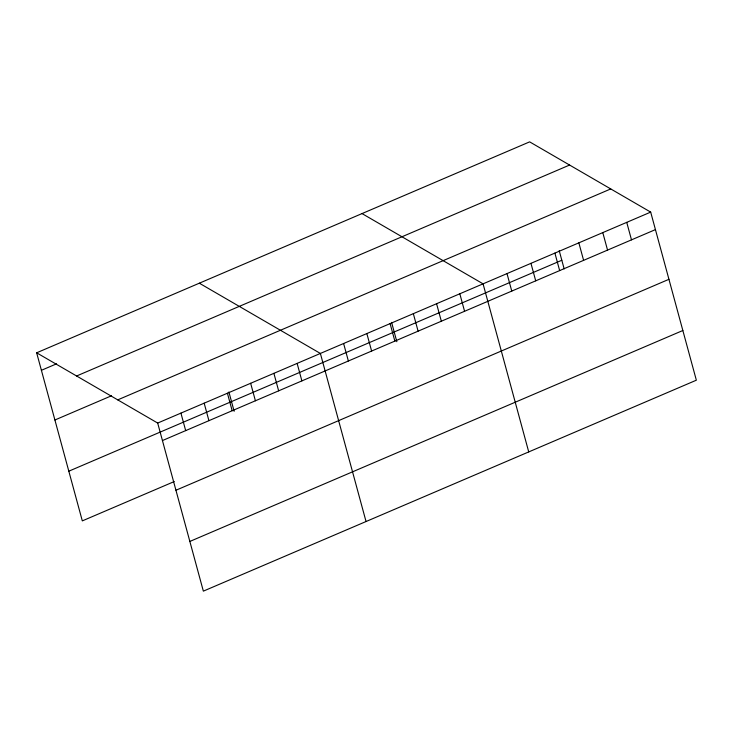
<?xml version="1.0" encoding="UTF-8"?>
<svg xmlns="http://www.w3.org/2000/svg" width="733" height="733" viewBox="0 0 733 733"><rect width="100%" height="100%" fill="white"/><g stroke="black" fill="none" stroke-linecap="round" stroke-linejoin="round"><path stroke-width="1.1" d="M36.65 352.802L529.647 141.863L650.684 212.112L696.35 380.198L203.353 591.137L157.687 423.06L36.65 352.802L82.316 520.888L174.271 481.544M41.405 370.302L56.56 363.825M76.589 375.992L569.587 165.044M54.902 420L111.489 395.783M117.747 399.87L610.745 188.931M157.687 423.06L650.684 212.112M68.82 471.191L561.817 260.252M162.442 440.56L655.439 229.612M175.938 490.249L668.936 279.31M189.847 541.449L682.854 330.501M362.029 213.587L483.065 283.836L528.731 451.913M199.339 283.195L320.376 353.443L366.042 521.53M626.742 222.365L631.489 239.856M602.792 232.608L607.547 250.109M578.85 242.852L583.605 260.352M559.206 250.649L564.163 268.892M554.899 253.096L559.655 270.596M530.958 263.339L535.713 280.84M507.007 273.592L511.762 291.093M459.82 293.777L464.575 311.278M436.584 303.728L441.339 321.219M413.339 313.669L418.094 331.169M391.587 322.373L396.837 341.697M390.103 323.61L394.858 341.111M366.857 333.561L371.613 351.052M343.612 343.502L348.367 361.002M297.131 363.394L301.886 380.885M273.895 373.335L278.65 390.836M250.649 383.277L255.405 400.777M228.898 391.981L234.148 411.305M227.413 393.227L232.169 410.727M204.168 403.168L208.923 420.669M180.923 413.11L185.678 430.61"/></g></svg>
